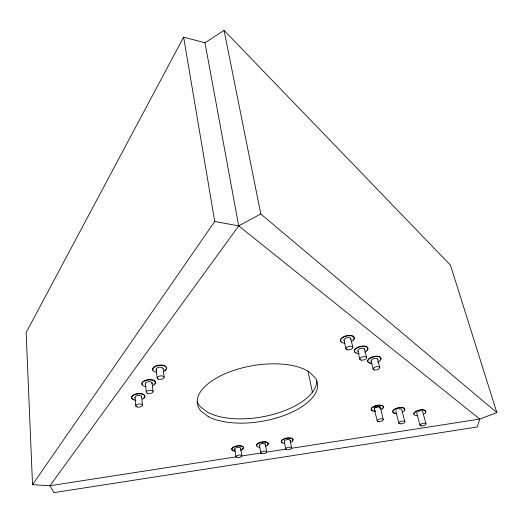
<?xml version="1.0" encoding="UTF-8"?>
<svg xmlns="http://www.w3.org/2000/svg" width="523" height="523" viewBox="0 0 523 523"><rect width="100%" height="100%" fill="white"/><g stroke="black" fill="none" stroke-linecap="round" stroke-linejoin="round"><path stroke-width="0.78" d="M291.082 448.348L479.787 419.086L496.85 412.562L450.473 265.174L224.06 30.38L204.99 42.762L183.619 37.14L26.15 332.543L32.524 484.671L49.96 485.73L236.246 456.847M32.524 484.671L214.744 221.471L183.619 37.14M496.85 412.562L260.8 213.992L238.697 225.884L49.96 485.73L53.934 492.62L477.231 426.997L479.787 419.086L238.697 225.884L214.744 221.471M241.083 456.095L261.245 452.97M266.083 452.225L286.244 449.094M425.977 423.78L422.715 411.751A3.06 1.262 -13.4 0 0 422.061 411.268M420.041 425.369L416.824 413.353A3.06 1.262 -13.4 0 1 416.785 413.02M404.835 421.63L401.684 409.489A3.079 1.294 -13 0 0 401.435 409.215M395.767 411.111L398.872 423.244M377.652 359.144L379.75 367.447M371.088 360.883L373.154 369.179M380.221 407.188L383.248 419.433M364.472 348.998L366.545 357.425M374.272 408.829L377.253 421.067M359.896 359.347L357.856 350.926A3.465 1.654 -13.1 0 1 361.288 348.253A3.465 1.654 -13.1 0 1 364.4 349.88M350.756 338.486L352.809 347.037M344.023 340.48L346.036 349.024M307.975 371.049L312.499 392.636M224.06 30.38L260.8 213.992M290.121 440.353L291.579 448.008A2.968 1.223 -10.1 0 1 287.238 449.76A2.968 1.223 -10.1 0 1 287.127 447.629A2.968 1.223 -10.1 0 1 291.579 448.008M284.283 441.275L285.715 448.93M204.99 42.762L238.697 225.884M265.331 444.262L266.678 451.931A2.961 1.223 -9.5 0 1 262.402 453.67A2.961 1.223 -9.5 0 1 262.18 451.558A2.961 1.223 -9.5 0 1 266.678 451.931M259.5 445.184L260.827 452.853M240.58 448.224L241.822 455.899A2.961 1.223 -8.9 0 1 237.475 457.566A2.961 1.223 -8.9 0 1 237.377 455.435A2.961 1.223 -8.9 0 1 241.822 455.899M234.749 449.028L235.965 456.71M163.065 368.473L164.13 377.142M156.168 369.421L157.194 378.09M152.062 382.797L153.049 391.348M145.355 383.869L146.309 392.42M141.55 396.584L142.465 405.018M134.986 397.63L135.862 406.07M316.696 380.973A60.773 28.366 -9.8 0 1 274.935 413.928A60.773 28.366 -9.8 0 1 207.677 412.268L200.44 406.783A60.773 28.366 -9.8 0 1 197.249 401.461M354.437 351.534A6.956 3.321 -13.1 0 1 362.21 346.036A6.956 3.321 -13.1 0 1 366.826 350.371M356.098 352.783A6.956 3.321 -13.1 0 1 355.065 352.247M370.421 362.995A6.825 3.177 -13.3 0 1 368.519 359.046A6.825 3.177 -13.3 0 1 377.161 356.183A6.825 3.177 -13.3 0 1 380.528 359.641M341.205 341.852A7.093 3.465 -13 0 1 342.957 337.08A7.093 3.465 -13 0 1 351.914 335.648A7.093 3.465 -13 0 1 353.215 339.93M344.35 340.846A3.53 1.726 -13 0 1 347.024 337.793A3.53 1.726 -13 0 1 350.704 339.407M371.807 361.511A3.4 1.582 -13.3 0 1 371.833 359.425A3.4 1.582 -13.3 0 1 376.057 358.307A3.4 1.582 -13.3 0 1 377.482 360.007M358.68 351.554A3.465 1.654 -13.1 0 1 358.163 351.286M344.86 343.193A7.093 3.465 -13 0 1 341.565 338.538A7.093 3.465 -13 0 1 352.299 336.106A7.093 3.465 -13 0 1 351.214 341.754M359.164 353.535A6.956 3.315 -13.1 0 1 355.287 349.272A6.956 3.315 -13.1 0 1 365.891 346.664A6.956 3.315 -13.1 0 1 364.838 352.136M372.049 363.465A6.825 3.177 -13.3 0 1 368.813 359.209A6.825 3.177 -13.3 0 1 379.273 356.895A6.825 3.177 -13.3 0 1 377.645 362.223M392.786 411.928A6.184 2.595 -13 0 1 399.147 407.561A6.184 2.595 -13 0 1 404.449 410.084M395.355 413.131A6.184 2.595 -13 0 1 393.296 412.49M372.729 410.64A6.23 2.661 -12.6 0 1 372.422 407.201A6.23 2.661 -12.6 0 1 380.116 405.077A6.23 2.661 -12.6 0 1 383.052 407.796M382.359 408.555A6.23 2.661 -12.6 0 1 381.326 409.28M375.377 410.915A6.23 2.661 -12.6 0 1 373.938 410.875M413.856 414.157A6.145 2.537 -13.4 0 1 420.289 409.849A6.145 2.537 -13.4 0 1 425.402 412.333M375.455 411.255A6.23 2.661 -12.6 0 1 371.931 408.038A6.23 2.661 -12.6 0 1 381.097 405.515A6.23 2.661 -12.6 0 1 381.411 409.614M374.684 409.424A3.033 1.294 -12.6 0 1 375.534 407.613A3.033 1.294 -12.6 0 1 379.352 407.012A3.033 1.294 -12.6 0 1 379.816 408.613M374.416 408.117A3.027 1.294 -12.6 0 1 374.749 407.744M375.253 407.391A3.027 1.294 -12.6 0 1 375.887 407.077M378.861 406.606A3.027 1.294 -12.6 0 1 379.894 406.927M374.35 408.117A3.105 1.327 -12.6 0 1 374.69 407.737M375.2 407.371A3.105 1.327 -12.6 0 1 375.854 407.057M378.9 406.574A3.105 1.327 -12.6 0 1 379.953 406.901M417.812 415.707A6.145 2.537 -13.4 0 1 414.654 412.588A6.145 2.537 -13.4 0 1 423.728 410.13A6.145 2.537 -13.4 0 1 423.702 414.111M396.852 413.503A6.191 2.595 -13 0 1 393.518 410.333A6.191 2.595 -13 0 1 402.632 407.848A6.191 2.595 -13 0 1 402.775 411.889M376.665 406.914A2.811 1.196 -12.6 0 1 377.384 406.757M396.218 410.039A3.079 1.294 -13 0 1 396.741 409.679M398.931 408.94A3.079 1.294 -13 0 1 401.004 409.006M416.955 412.66A3.06 1.262 -13.4 0 1 417.315 412.287M418.498 411.627A3.06 1.262 -13.4 0 1 419.243 411.379M156.782 370.206A3.484 1.732 -7 0 1 158.861 367.316A3.484 1.732 -7 0 1 163.026 368.931M145.597 384.261A3.406 1.654 -6.6 0 1 148.663 381.666A3.406 1.654 -6.6 0 1 151.853 383.666M165.856 369.46A6.995 3.478 -7 0 1 164.882 370.317M153.049 370.369A6.995 3.478 -7 0 1 158.946 365.126A6.995 3.478 -7 0 1 166.406 368.545M144.433 397.369A6.707 3.184 -6.3 0 1 143.59 398.166M133.045 399.18A6.707 3.184 -6.3 0 1 136.353 393.812A6.707 3.184 -6.3 0 1 144.851 396.519M142.419 384.83A6.845 3.328 -6.6 0 1 144.91 380.483A6.845 3.328 -6.6 0 1 153.625 380.214A6.845 3.328 -6.6 0 1 154.102 384.47M135.228 398.01A3.341 1.582 -6.3 0 1 137.758 395.571A3.341 1.582 -6.3 0 1 141.57 396.996M135.862 400.278A6.707 3.184 -6.3 0 1 132.554 395.924A6.707 3.184 -6.3 0 1 142.668 394.309A6.707 3.184 -6.3 0 1 142.426 399.232M146.198 386.641A6.845 3.321 -6.6 0 1 142.91 382.071A6.845 3.321 -6.6 0 1 153.246 380.424A6.845 3.321 -6.6 0 1 152.906 385.569M156.697 372.369A6.995 3.471 -7 0 1 153.899 367.453A6.995 3.471 -7 0 1 164.523 366.002A6.995 3.471 -7 0 1 163.594 371.428M235.173 449.59A2.948 1.242 -8.9 0 1 235.736 447.93A2.948 1.242 -8.9 0 1 239.488 447.413A2.948 1.242 -8.9 0 1 240.214 448.897M259.637 445.485A2.948 1.242 -9.5 0 1 262.657 443.439A2.948 1.242 -9.5 0 1 265.004 444.942M232.617 450.231A5.916 2.491 -8.9 0 1 234.134 446.701A5.916 2.491 -8.9 0 1 242.012 446.054A5.916 2.491 -8.9 0 1 241.829 449.486M234.807 450.846A5.916 2.491 -8.9 0 1 233.572 450.617M282.152 442.53A5.936 2.491 -10.1 0 1 283.25 439.15A5.936 2.491 -10.1 0 1 290.795 437.967A5.936 2.491 -10.1 0 1 292.279 440.935M256.786 445.923A5.923 2.491 -9.5 0 1 262.847 441.798A5.923 2.491 -9.5 0 1 267.554 444.831M284.715 441.837A2.955 1.242 -10.1 0 1 286.741 439.64A2.955 1.242 -10.1 0 1 290.036 440.693M284.414 443.432A5.936 2.491 -10.1 0 1 282.61 439.908A5.936 2.491 -10.1 0 1 291.592 438.49A5.936 2.491 -10.1 0 1 290.252 442.51M259.741 447.315A5.93 2.491 -9.5 0 1 257.747 443.824A5.93 2.491 -9.5 0 1 266.723 442.412A5.93 2.491 -9.5 0 1 265.566 446.4M234.86 451.179A5.916 2.491 -8.9 0 1 233.088 447.629A5.916 2.491 -8.9 0 1 242.071 446.387A5.916 2.491 -8.9 0 1 240.691 450.375M208.311 416.628L201.067 411.176A60.936 28.209 -9.8 0 1 231.369 371.245A60.936 28.209 -9.8 0 1 309.341 372.049L315.552 378.221A60.936 28.209 -9.8 0 1 283.113 415.824A60.936 28.209 -9.8 0 1 208.311 416.628M347.586 349.828A3.55 1.706 -12.9 0 0 352.901 347.475A3.55 1.706 -12.9 0 0 347.769 346.782A3.55 1.706 -12.9 0 0 347.586 349.828M374.501 369.964A3.413 1.562 -13.2 0 0 379.776 367.859A3.413 1.562 -13.2 0 0 375.076 367.107A3.413 1.562 -13.2 0 0 374.501 369.964M361.393 360.118A3.478 1.634 -13.1 0 0 366.63 357.843A3.478 1.634 -13.1 0 0 361.635 357.183A3.478 1.634 -13.1 0 0 361.393 360.118M400.141 423.826A3.105 1.268 -12.9 0 0 404.88 421.956A3.105 1.268 -12.9 0 0 400.533 421.512A3.105 1.268 -12.9 0 0 400.141 423.826M377.397 406.659A3.027 1.294 -12.6 0 0 376.619 406.829A3.105 1.327 -12.6 0 1 377.397 406.626M378.574 421.662A3.125 1.301 -12.5 0 0 383.313 419.773A3.125 1.301 -12.5 0 0 378.868 419.315A3.125 1.301 -12.5 0 0 378.574 421.662M421.27 425.944A3.079 1.242 -13.2 0 0 426.01 424.101A3.079 1.242 -13.2 0 0 421.754 423.663A3.079 1.242 -13.2 0 0 421.27 425.944M158.417 379.136A3.498 1.713 -7 0 0 164.085 377.593A3.498 1.713 -7 0 0 159.476 376.102A3.498 1.713 -7 0 0 158.417 379.136M147.63 393.381A3.426 1.641 -6.7 0 0 153.062 391.773A3.426 1.641 -6.7 0 0 148.342 390.485A3.426 1.641 -6.7 0 0 147.63 393.381M137.183 406.979A3.354 1.569 -6.3 0 0 142.478 405.43A3.354 1.569 -6.3 0 0 137.83 404.214A3.354 1.569 -6.3 0 0 137.183 406.979"/></g></svg>
